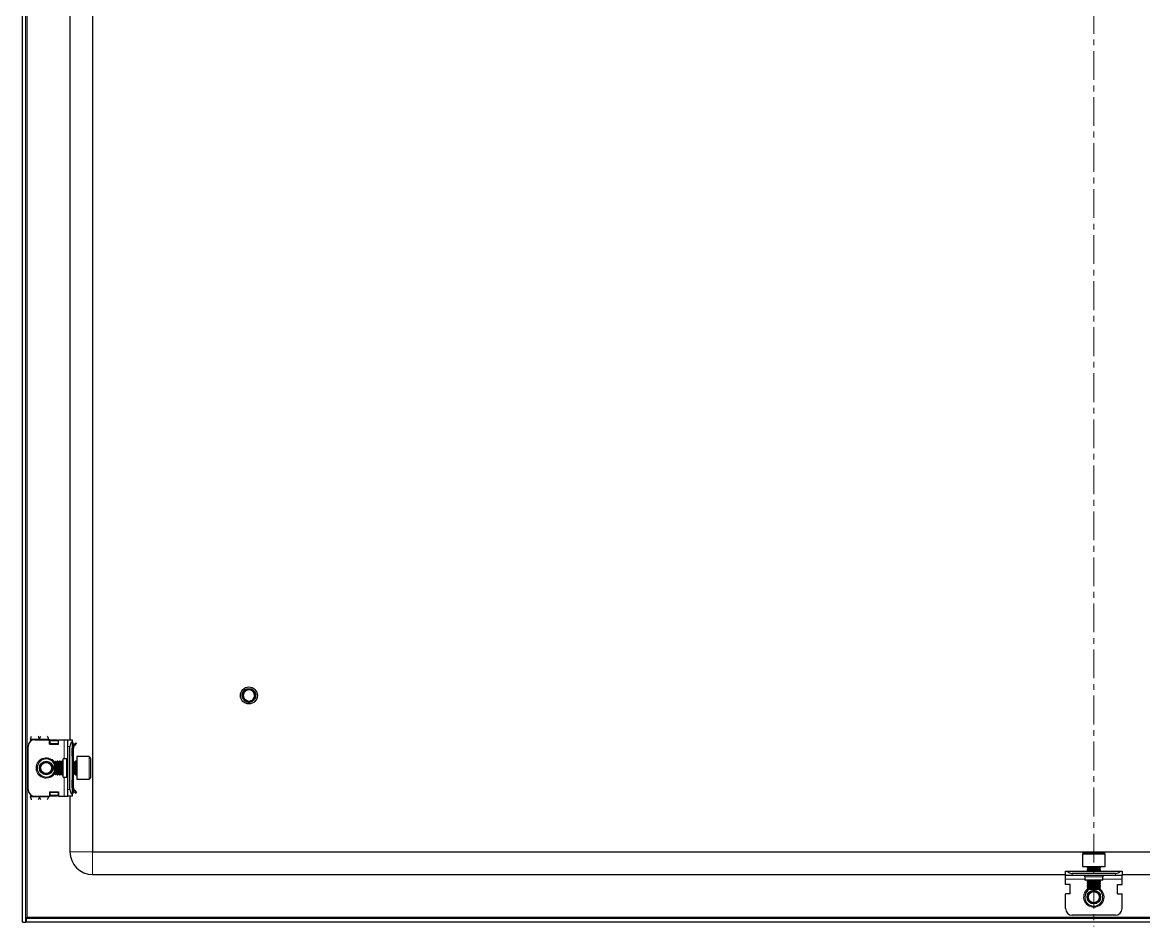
# Model space of a CAD drawing. Header units: millimetres. Extents: x -389 to 1844, y -624 to 1170.
# Drawn here: x 897.8 to 1392.8, y -525.1 to -126.1 of the extents above; entities that cross this region are included whole.
import ezdxf

# ---------------------------------------------------------------- set-up
doc = ezdxf.new("R2010")
doc.units = ezdxf.units.MM
doc.linetypes.add('CENTERX2', pattern=[20.32, 12.7, -2.54, 2.54, -2.54])
doc.layers.add('FORMAT', color=7, linetype='Continuous')

msp = doc.modelspace()

# ---------------------------------------------------------------- linework, layer by layer
at = {"color": 7, "linetype": 'Continuous', "lineweight": 25}
for p, q in [((897.84, -523.15), (897.84, 1037.85)), ((899.34, -523.15), (899.34, 1037.85)), ((928.84, 1006.85), (928.84, -492.15)), ((918.84, -67.65), (918.84, -442.65)), ((996.03, -420.8), (996.16, -420.66)), ((996.3, -420.57), (996.57, -420.45)), ((996.86, -420.31), (997.15, -420.25)), ((997.24, -420.21), (997.2, -420.22)), ((997.39, -420.18), (997.57, -420.16)), ((998.38, -420.2), (998.34, -420.19)), ((998.56, -420.23), (998.52, -420.22)), ((998.74, -420.28), (998.69, -420.27)), ((998.74, -420.33), (998.95, -420.36)), ((998.92, -420.35), (998.87, -420.33)), ((999.27, -420.51), (999.23, -420.49)), ((999.27, -420.51), (999.27, -420.62)), ((999.45, -420.61), (999.41, -420.59)), ((999.62, -420.73), (999.58, -420.7)), ((994.85, -422.95), (994.84, -423)), ((994.84, -423.15), (994.84, -423.14)), ((994.85, -422.95), (994.91, -422.64)), ((994.87, -422.74), (994.86, -422.79)), ((994.9, -422.54), (994.89, -422.59)), ((994.95, -422.35), (994.94, -422.39)), ((995.01, -422.17), (994.99, -422.21)), ((995.06, -422.03), (995.16, -421.85)), ((995.07, -422.03), (995.17, -421.84)), ((995.55, -424.01), (995.38, -423.6)), ((995.68, -425.23), (995.56, -425.09)), ((995.57, -421.18), (995.74, -421.05)), ((995.57, -425.1), (995.58, -425.12)), ((995.6, -421.21), (995.72, -421.03)), ((995.68, -425.23), (995.71, -425.26)), ((995.82, -425.37), (995.86, -425.4)), ((995.98, -425.5), (996.02, -425.53)), ((996.15, -425.62), (996.19, -425.65)), ((999.46, -425.67), (999.26, -425.78)), ((999.62, -420.73), (999.83, -420.92)), ((999.78, -420.86), (999.74, -420.83)), ((999.93, -421), (999.9, -420.96)), ((999.92, -425.31), (999.95, -425.28)), ((1000.07, -421.13), (1000.04, -421.1)), ((1000.05, -425.18), (1000.08, -425.15)), ((1000.66, -422.11), (1000.65, -422.1)), ((1000.76, -423.85), (1000.68, -424.09)), ((1000.71, -422.28), (1000.7, -422.24)), ((1000.7, -424.04), (1000.72, -423.99)), ((1000.76, -422.46), (1000.75, -422.42)), ((1000.76, -423.85), (1000.77, -423.8)), ((1000.8, -422.65), (1000.79, -422.6)), ((1000.8, -423.65), (1000.81, -423.6)), ((1000.84, -423.04), (1000.81, -423.27)), ((1000.82, -422.84), (1000.82, -422.79)), ((1000.83, -423.45), (1000.83, -423.4)), ((1000.84, -423.04), (1000.84, -422.99)), ((1000.84, -423.24), (1000.84, -423.19)), ((997.64, -426.14), (998.39, -426.07)), ((998.53, -426.07), (998.58, -426.05)), ((998.72, -426.01), (998.77, -426)), ((998.91, -425.95), (998.96, -425.93)), ((999.29, -425.77), (999.06, -425.85)), ((999.11, -425.87), (999.15, -425.85)), ((999.28, -425.7), (999.33, -425.75)), ((999.29, -425.77), (999.33, -425.75)), ((901.34, -442.4), (901.34, -443.41)), ((903.34, -442.65), (909.84, -442.65)), ((909.34, -442.4), (909.34, -442.65)), ((909.84, -444.65), (909.84, -442.65)), ((910.04, -442.76), (909.84, -442.76)), ((909.84, -444.65), (913.84, -444.65)), ((910.04, -444.65), (910.04, -442.76)), ((910.09, -443.03), (910.59, -442.67)), ((910.59, -443.03), (910.09, -443.38)), ((910.09, -443.38), (910.09, -443.03)), ((910.09, -444.29), (910.09, -443.38)), ((910.09, -444.65), (910.09, -444.29)), ((910.59, -442.67), (910.59, -443.03)), ((910.59, -442.67), (913.09, -442.67)), ((910.59, -443.03), (913.09, -443.03)), ((913.09, -443.03), (913.09, -442.67)), ((913.09, -442.67), (913.59, -443.03)), ((913.59, -443.38), (913.09, -443.03)), ((913.59, -443.03), (913.59, -443.38)), ((913.59, -443.38), (913.59, -444.29)), ((913.59, -444.29), (913.59, -444.65)), ((913.84, -444.65), (913.84, -442.65)), ((913.84, -442.65), (916.34, -442.65)), ((916.34, -442.65), (917.84, -442.65)), ((917.84, -442.65), (919.84, -442.65)), ((917.84, -445.65), (917.84, -442.65)), ((919.84, -442.65), (919.84, -443.41)), ((919.84, -443.41), (919.84, -466.88)), ((919.84, -443.73), (920.05, -443.94)), ((920.34, -444.65), (920.34, -445.11)), ((920.43, -444.98), (921.4, -444.01)), ((920.78, -445.34), (920.43, -444.98)), ((920.78, -445.34), (921.75, -444.36)), ((921.4, -444.01), (921.75, -444.36)), ((900.34, -464.65), (900.34, -445.65)), ((917.84, -464.65), (917.84, -445.65)), ((918.84, -464.65), (918.84, -445.65)), ((920.34, -446.4), (919.84, -446.4)), ((919.84, -449.9), (919.84, -446.4)), ((920.34, -449.9), (919.84, -449.9)), ((920.34, -449.9), (920.34, -446.4)), ((920.34, -452.15), (920.34, -449.9)), ((927.24, -450.15), (921.84, -450.15)), ((921.84, -450.15), (921.84, -460.15)), ((912.4, -452.15), (911.84, -452.7)), ((911.84, -452.7), (911.84, -457.59)), ((912.45, -452.15), (912.4, -452.15)), ((912.4, -452.15), (912.4, -458.15)), ((912.84, -452.7), (912.45, -452.15)), ((912.45, -452.15), (912.45, -457.67)), ((913.23, -452.15), (912.84, -452.7)), ((912.84, -452.7), (912.84, -457.21)), ((913.45, -452.15), (913.23, -452.15)), ((913.23, -452.15), (913.23, -457.67)), ((913.84, -452.7), (913.45, -452.15)), ((913.45, -452.15), (913.45, -457.67)), ((914.23, -452.15), (913.84, -452.7)), ((913.84, -452.7), (913.84, -457.21)), ((914.45, -452.15), (914.23, -452.15)), ((914.23, -452.15), (914.23, -457.67)), ((914.84, -452.7), (914.45, -452.15)), ((914.45, -452.15), (914.45, -457.67)), ((915.23, -452.15), (914.84, -452.7)), ((914.84, -452.7), (914.84, -457.21)), ((915.45, -452.15), (915.23, -452.15)), ((915.23, -452.15), (915.23, -457.67)), ((915.84, -452.7), (915.45, -452.15)), ((915.45, -452.15), (915.45, -457.67)), ((917.34, -451.15), (915.84, -451.15)), ((915.84, -459.15), (915.84, -451.15)), ((920.23, -452.15), (919.84, -452.7)), ((920.45, -452.15), (920.23, -452.15)), ((920.23, -452.15), (920.23, -457.67)), ((920.84, -452.7), (920.45, -452.15)), ((920.45, -452.15), (920.45, -457.67)), ((921.23, -452.15), (920.84, -452.7)), ((920.84, -452.7), (920.84, -457.21)), ((921.59, -452.15), (921.23, -452.15)), ((921.23, -452.15), (921.23, -457.67)), ((927.84, -450.75), (927.84, -459.55)), ((911.84, -457.59), (912.4, -458.15)), ((912.4, -458.15), (912.45, -458.15)), ((912.45, -458.15), (912.84, -457.59)), ((912.45, -457.67), (912.45, -458.15)), ((912.84, -457.21), (912.84, -457.59)), ((912.84, -457.59), (913.23, -458.15)), ((913.23, -457.67), (913.23, -458.15)), ((913.23, -458.15), (913.45, -458.15)), ((913.45, -458.15), (913.84, -457.59)), ((913.45, -457.67), (913.45, -458.15)), ((913.84, -457.21), (913.84, -457.59)), ((913.84, -457.59), (914.23, -458.15)), ((914.23, -457.67), (914.23, -458.15)), ((914.23, -458.15), (914.45, -458.15)), ((914.45, -458.15), (914.84, -457.59)), ((914.45, -457.67), (914.45, -458.15)), ((914.84, -457.21), (914.84, -457.59)), ((914.84, -457.59), (915.23, -458.15)), ((915.23, -457.67), (915.23, -458.15)), ((915.23, -458.15), (915.45, -458.15)), ((915.45, -458.15), (915.84, -457.59)), ((915.45, -457.67), (915.45, -458.15)), ((915.84, -459.15), (917.34, -459.15)), ((919.84, -457.59), (920.23, -458.15)), ((920.23, -457.67), (920.23, -458.15)), ((920.23, -458.15), (920.45, -458.15)), ((920.34, -460.4), (920.34, -458.15)), ((920.45, -458.15), (920.84, -457.59)), ((920.45, -457.67), (920.45, -458.15)), ((920.84, -457.21), (920.84, -457.59)), ((920.84, -457.59), (921.23, -458.15)), ((921.23, -457.67), (921.23, -458.15)), ((921.23, -458.15), (921.59, -458.15)), ((921.84, -460.15), (927.24, -460.15)), ((917.84, -467.65), (917.84, -464.65)), ((919.84, -463.9), (919.84, -460.4)), ((919.84, -460.4), (920.34, -460.4)), ((920.34, -463.9), (919.84, -463.9)), ((920.34, -463.9), (920.34, -460.4)), ((920.34, -465.65), (920.34, -465.25)), ((920.78, -464.96), (920.43, -465.31)), ((920.78, -464.96), (921.75, -465.93)), ((901.34, -466.88), (901.34, -467.9)), ((903.34, -467.65), (909.84, -467.65)), ((909.34, -467.65), (909.34, -467.9)), ((909.84, -465.65), (909.84, -467.65)), ((909.84, -465.65), (913.84, -465.65)), ((909.84, -467.53), (910.04, -467.53)), ((910.04, -467.53), (910.04, -465.65)), ((910.09, -466), (910.09, -465.65)), ((910.09, -466.91), (910.09, -466)), ((910.09, -467.27), (910.09, -466.91)), ((910.09, -466.91), (910.59, -467.27)), ((910.59, -467.62), (910.09, -467.27)), ((910.59, -467.27), (910.59, -467.62)), ((913.09, -467.27), (910.59, -467.27)), ((913.09, -467.62), (910.59, -467.62)), ((913.09, -467.27), (913.59, -466.91)), ((913.09, -467.62), (913.09, -467.27)), ((913.59, -467.27), (913.09, -467.62)), ((913.59, -465.65), (913.59, -466)), ((913.59, -466), (913.59, -466.91)), ((913.59, -466.91), (913.59, -467.27)), ((913.84, -465.65), (913.84, -467.65)), ((913.84, -467.65), (916.34, -467.65)), ((916.34, -467.65), (917.84, -467.65)), ((919.84, -467.65), (917.84, -467.65)), ((918.84, -467.65), (918.84, -492.15)), ((920.05, -466.35), (919.84, -466.56)), ((919.84, -466.88), (919.84, -467.65)), ((920.43, -465.31), (921.4, -466.29)), ((921.4, -466.29), (921.75, -465.93)), ((928.84, -492.15), (1812.84, -492.15)), ((1365.84, -493.25), (1365.84, -498.65)), ((1366.44, -492.65), (1373.21, -492.65)), ((1373.21, -492.65), (1375.24, -492.65)), ((1375.84, -498.65), (1375.84, -493.25)), ((1365.84, -498.65), (1373.53, -498.65)), ((1367.84, -498.9), (1367.84, -499.26)), ((1367.84, -499.26), (1368.4, -499.65)), ((1367.84, -499.26), (1368.31, -499.26)), ((1368.4, -499.65), (1367.84, -500.03)), ((1368.31, -499.26), (1373.84, -499.26)), ((1368.4, -499.65), (1368.78, -499.65)), ((1368.78, -499.65), (1373.29, -499.65)), ((1373.29, -499.65), (1373.84, -499.26)), ((1373.84, -500.03), (1373.29, -499.65)), ((1373.53, -498.65), (1375.84, -498.65)), ((1373.84, -499.26), (1373.84, -498.9)), ((928.84, -502.15), (1358.34, -502.15)), ((1358.34, -502.65), (1358.34, -500.65)), ((1358.34, -500.65), (1359.1, -500.65)), ((1361.34, -502.65), (1358.34, -502.65)), ((1358.34, -504.15), (1358.34, -502.65)), ((1358.34, -506.65), (1358.34, -504.15)), ((1359.1, -500.65), (1382.58, -500.65)), ((1380.34, -501.65), (1361.34, -501.65)), ((1380.34, -502.65), (1361.34, -502.65)), ((1366.84, -503.15), (1366.84, -504.65)), ((1374.84, -504.65), (1366.84, -504.65)), ((1367.84, -500.03), (1367.84, -500.26)), ((1367.84, -500.03), (1368.31, -500.03)), ((1367.84, -500.26), (1368.4, -500.65)), ((1367.84, -500.26), (1368.31, -500.26)), ((1368.4, -504.65), (1367.84, -505.03)), ((1368.31, -500.03), (1373.84, -500.03)), ((1368.31, -500.26), (1373.84, -500.26)), ((1373.29, -500.65), (1373.84, -500.26)), ((1373.84, -505.03), (1373.29, -504.65)), ((1373.84, -500.26), (1373.84, -500.03)), ((1374.84, -504.65), (1374.84, -503.15)), ((1383.34, -502.65), (1380.34, -502.65)), ((1382.58, -500.65), (1383.34, -500.65)), ((1383.34, -500.65), (1383.34, -502.65)), ((1383.34, -502.15), (1812.84, -502.15)), ((1383.34, -504.15), (1383.34, -502.65)), ((1383.34, -506.65), (1383.34, -504.15)), ((1360.34, -506.65), (1358.34, -506.65)), ((1360.34, -510.65), (1360.34, -506.65)), ((1367.84, -505.03), (1367.84, -505.26)), ((1367.84, -505.03), (1368.31, -505.03)), ((1367.84, -505.26), (1368.4, -505.65)), ((1367.84, -505.26), (1368.31, -505.26)), ((1368.4, -505.65), (1367.84, -506.03)), ((1367.84, -506.03), (1367.84, -506.26)), ((1367.84, -506.03), (1368.31, -506.03)), ((1367.84, -506.26), (1368.4, -506.65)), ((1367.84, -506.26), (1368.31, -506.26)), ((1368.4, -506.65), (1367.84, -507.03)), ((1367.84, -507.03), (1367.84, -507.26)), ((1367.84, -507.03), (1368.31, -507.03)), ((1367.84, -507.26), (1368.4, -507.65)), ((1367.84, -507.26), (1368.31, -507.26)), ((1368.4, -507.65), (1367.84, -508.03)), ((1367.84, -508.03), (1367.84, -508.09)), ((1367.84, -508.03), (1368.31, -508.03)), ((1367.84, -508.09), (1368.4, -508.65)), ((1367.84, -508.09), (1372.46, -508.09)), ((1368.31, -505.03), (1373.84, -505.03)), ((1368.31, -505.26), (1373.84, -505.26)), ((1368.31, -506.03), (1373.84, -506.03)), ((1368.31, -506.26), (1373.84, -506.26)), ((1368.31, -507.03), (1373.84, -507.03)), ((1368.31, -507.26), (1373.84, -507.26)), ((1368.31, -508.03), (1373.84, -508.03)), ((1368.4, -505.65), (1368.78, -505.65)), ((1368.4, -506.65), (1368.78, -506.65)), ((1368.4, -507.65), (1368.78, -507.65)), ((1368.4, -508.65), (1372.16, -508.65)), ((1368.78, -505.65), (1373.29, -505.65)), ((1368.78, -506.65), (1373.29, -506.65)), ((1368.78, -507.65), (1373.29, -507.65)), ((1372.16, -508.65), (1373.29, -508.65)), ((1372.46, -508.09), (1373.84, -508.09)), ((1373.29, -505.65), (1373.84, -505.26)), ((1373.84, -506.03), (1373.29, -505.65)), ((1373.29, -506.65), (1373.84, -506.26)), ((1373.84, -507.03), (1373.29, -506.65)), ((1373.29, -507.65), (1373.84, -507.26)), ((1373.84, -508.03), (1373.29, -507.65)), ((1373.29, -508.65), (1373.84, -508.09)), ((1373.84, -505.26), (1373.84, -505.03)), ((1373.84, -506.26), (1373.84, -506.03)), ((1373.84, -507.26), (1373.84, -507.03)), ((1373.84, -508.09), (1373.84, -508.03)), ((1381.34, -506.65), (1383.34, -506.65)), ((1381.34, -510.65), (1381.34, -506.65)), ((1358.34, -517.15), (1358.34, -510.65)), ((1360.34, -510.65), (1358.34, -510.65)), ((1381.34, -510.65), (1383.34, -510.65)), ((1383.34, -517.15), (1383.34, -510.65)), ((897.84, -523.15), (899.34, -523.15)), ((1842.14, -521.65), (899.54, -521.65)), ((899.54, -521.65), (899.54, -523.15)), ((1842.14, -523.15), (899.54, -523.15)), ((899.7, -521.65), (899.94, -521.05)), ((1380.34, -520.15), (1361.34, -520.15))]:
    msp.add_line(p, q, dxfattribs=at)
at = {"color": 8, "linetype": 'Continuous', "lineweight": 18}
for p, q in [((899.94, -521.05), (899.94, 1035.75)), ((901.34, -442.4), (905.34, -442.4)), ((905.34, -442.4), (909.34, -442.4)), ((913.59, -444.29), (910.09, -444.29)), ((916.34, -451.15), (916.34, -442.65)), ((919.84, -444.15), (920.05, -443.94)), ((919.84, -444.65), (920.34, -444.65)), ((918.84, -445.65), (917.84, -445.65)), ((927.24, -460.15), (927.24, -450.15)), ((917.34, -459.15), (917.34, -451.15)), ((921.59, -453.53), (921.59, -452.15)), ((921.59, -458.15), (921.59, -453.53)), ((916.34, -467.65), (916.34, -459.15)), ((917.84, -464.65), (918.84, -464.65)), ((901.34, -467.9), (905.34, -467.9)), ((909.34, -467.9), (905.34, -467.9)), ((910.09, -466), (913.59, -466)), ((919.84, -465.65), (920.34, -465.65)), ((919.84, -466.15), (920.05, -466.35)), ((928.84, -492.15), (918.84, -492.15)), ((928.84, -492.15), (928.84, -502.15)), ((1373.53, -493.25), (1365.84, -493.25)), ((1375.84, -493.25), (1373.53, -493.25)), ((1373.84, -498.9), (1367.84, -498.9)), ((1366.84, -504.15), (1358.34, -504.15)), ((1361.34, -501.65), (1361.34, -502.65)), ((1374.84, -503.15), (1366.84, -503.15)), ((1383.34, -504.15), (1374.84, -504.15)), ((1380.34, -502.65), (1380.34, -501.65)), ((1841.74, -521.05), (899.94, -521.05))]:
    msp.add_line(p, q, dxfattribs=at)
at = {"color": 7, "linetype": 'Continuous', "lineweight": 25}
for centre, radius in [((997.84, -423.15), 3.75), ((908.34, -455.15), 3), ((908.34, -455.15), 2.76), ((908.34, -455.15), 2.45), ((1370.84, -512.15), 3), ((1370.84, -512.15), 2.76), ((1370.84, -512.15), 2.45)]:
    msp.add_circle(centre, radius, dxfattribs=at)
for centre, radius, start, end in [((997.84, -423.15), 2.5, 48.5944, 108.5944), ((997.84, -423.15), 3, 180, 220.7437), ((997.84, -423.15), 2.5, 168.5944, 190.5165), ((997.84, -423.15), 2.5, 108.5944, 168.5944), ((997.84, -423.15), 2.5, 255.8881, 288.5944), ((997.84, -423.15), 2.5, 288.5944, 348.5944), ((997.84, -423.15), 2.5, 348.5944, 48.5944), ((997.84, -423.15), 3, 239.9286, 266.2193), ((903.34, -445.65), 3, 90, 180), ((921.84, -445.65), 3, 131.8103, 180), ((919.34, -444.65), 1, 360, 45), ((927.24, -450.75), 0.6, 0, 90), ((908.34, -455.15), 4, 90, 331.045), ((908.34, -455.15), 4, 28.955, 90), ((917.34, -450.65), 0.5, 270, 360), ((921.59, -451.9), 0.25, 270, 0), ((917.34, -459.65), 0.5, 0, 90), ((921.59, -458.4), 0.25, 360, 90), ((927.24, -459.55), 0.6, 270, 360), ((903.34, -464.65), 3, 180, 270), ((921.84, -464.65), 3, 180, 228.1897), ((919.34, -465.65), 1, 315, 360), ((928.84, -492.15), 10, 180, 270), ((1366.44, -493.25), 0.6, 90, 180), ((1375.24, -493.25), 0.6, 0, 90), ((1367.59, -498.9), 0.25, 0, 90), ((1374.09, -498.9), 0.25, 90, 180), ((1361.34, -498.65), 3, 221.8103, 270), ((1366.34, -503.15), 0.5, 0, 90), ((1375.34, -503.15), 0.5, 90, 180), ((1380.34, -498.65), 3, 270, 318.1897), ((1370.84, -512.15), 4, 118.955, 180), ((1370.84, -512.15), 4, 180, 61.045), ((1361.34, -517.15), 3, 180, 270), ((1380.34, -517.15), 3, 270, 360)]:
    msp.add_arc(centre, radius, start, end, dxfattribs=at)
at = {"color": 8, "linetype": 'Continuous', "lineweight": 18}
for centre, start, end in [((908.34, -455.15), 35.4622, 270), ((908.34, -455.15), 270, 324.5378), ((1370.84, -512.15), 125.4622, 0), ((1370.84, -512.15), 0, 54.5378)]:
    msp.add_arc(centre, 4.5, start, end, dxfattribs=at)
at = {"color": 7, "linetype": 'Continuous', "lineweight": 25}
for points, knots in [([(995.01, -422.17), (995.21, -421.74), (995.53, -421.1), (996.12, -420.7), (996.32, -420.56)], [0, 0, 0, 0, 0.657042, 1, 1, 1, 1]), ([(996.13, -420.68), (996.13, -420.68), (996.12, -420.69), (996.1, -420.7), (996.1, -420.71)], [0, 0, 0, 0, 0.482687, 1, 1, 1, 1]), ([(996.13, -420.68), (996.15, -420.67), (996.2, -420.64), (996.25, -420.61), (996.3, -420.6)], [0, 0, 0, 0, 0.230751, 1, 1, 1, 1]), ([(996.3, -420.57), (996.3, -420.57), (996.28, -420.58), (996.27, -420.59), (996.26, -420.6)], [0, 0, 0, 0, 0.480194, 1, 1, 1, 1]), ([(996.3, -420.57), (996.33, -420.59), (996.39, -420.62), (996.47, -420.69), (996.5, -420.74), (996.52, -420.77)], [0, 0, 0, 0, 0.362858, 0.693435, 1, 1, 1, 1]), ([(996.66, -420.83), (996.65, -420.83), (996.61, -420.82), (996.54, -420.79), (996.47, -420.74), (996.38, -420.67), (996.34, -420.6), (996.32, -420.56)], [0, 0, 0, 0, 0.084477, 0.253367, 0.470159, 0.686909, 1, 1, 1, 1]), ([(996.48, -420.47), (996.48, -420.47), (996.46, -420.48), (996.45, -420.49), (996.44, -420.49)], [0, 0, 0, 0, 0.477867, 1, 1, 1, 1]), ([(996.6, -420.77), (996.59, -420.76), (996.58, -420.71), (996.55, -420.63), (996.5, -420.56), (996.46, -420.51), (996.44, -420.49)], [0, 0, 0, 0, 0.154183, 0.462567, 0.728091, 1, 1, 1, 1]), ([(996.48, -420.47), (996.51, -420.49), (996.57, -420.53), (996.64, -420.61), (996.68, -420.68), (996.71, -420.75), (996.71, -420.78), (996.71, -420.79)], [0, 0, 0, 0, 0.260762, 0.494805, 0.723794, 0.94279, 1, 1, 1, 1]), ([(996.67, -420.38), (996.66, -420.39), (996.65, -420.39), (996.63, -420.4), (996.63, -420.4)], [0, 0, 0, 0, 0.476486, 1, 1, 1, 1]), ([(996.76, -420.8), (996.76, -420.78), (996.77, -420.73), (996.75, -420.65), (996.72, -420.55), (996.68, -420.47), (996.64, -420.43), (996.63, -420.4)], [0, 0, 0, 0, 0.114393, 0.350182, 0.585971, 0.790611, 1, 1, 1, 1]), ([(996.67, -420.38), (996.69, -420.38), (996.75, -420.35), (996.82, -420.34), (996.86, -420.33)], [0, 0, 0, 0, 0.301025, 1, 1, 1, 1]), ([(996.67, -420.38), (996.7, -420.41), (996.75, -420.45), (996.81, -420.53), (996.85, -420.61), (996.86, -420.7), (996.87, -420.76), (996.87, -420.8), (996.86, -420.81)], [0, 0, 0, 0, 0.218347, 0.41099, 0.598711, 0.777744, 0.945667, 1, 1, 1, 1]), ([(996.86, -420.31), (996.86, -420.31), (996.84, -420.32), (996.83, -420.32), (996.82, -420.33)], [0, 0, 0, 0, 0.4765794, 1, 1, 1, 1]), ([(996.89, -420.81), (996.89, -420.8), (996.91, -420.77), (996.92, -420.69), (996.92, -420.59), (996.9, -420.5), (996.87, -420.41), (996.83, -420.35), (996.82, -420.33)], [0, 0, 0, 0, 0.019058, 0.219488, 0.419831, 0.620151, 0.807785, 1, 1, 1, 1]), ([(996.86, -420.31), (996.89, -420.34), (996.93, -420.39), (996.98, -420.47), (997, -420.55), (997.01, -420.64), (997.01, -420.71), (997, -420.75), (996.99, -420.77)], [0, 0, 0, 0, 0.213002, 0.396975, 0.575181, 0.744364, 0.902779, 1, 1, 1, 1]), ([(997.06, -420.25), (997.05, -420.25), (997.03, -420.26), (997.02, -420.26), (997.01, -420.26)], [0, 0, 0, 0, 0.4789775, 1, 1, 1, 1]), ([(997.02, -420.76), (997.03, -420.74), (997.05, -420.68), (997.07, -420.6), (997.07, -420.51), (997.06, -420.39), (997.03, -420.32), (997.01, -420.26)], [0, 0, 0, 0, 0.147065, 0.321231, 0.495346, 0.669443, 1, 1, 1, 1]), ([(997.31, -420.54), (997.3, -420.56), (997.28, -420.61), (997.22, -420.68), (997.13, -420.74), (997.07, -420.77), (997.04, -420.78)], [0, 0, 0, 0, 0.153621, 0.5283051, 0.811762, 1, 1, 1, 1]), ([(997.06, -420.25), (997.08, -420.28), (997.11, -420.34), (997.14, -420.42), (997.15, -420.51), (997.15, -420.59), (997.13, -420.66), (997.11, -420.72), (997.09, -420.75), (997.08, -420.76)], [0, 0, 0, 0, 0.195461, 0.359649, 0.517607, 0.666788, 0.806268, 0.936243, 1, 1, 1, 1]), ([(997.13, -420.71), (997.13, -420.71), (997.16, -420.66), (997.2, -420.58), (997.22, -420.47), (997.23, -420.38), (997.22, -420.29), (997.21, -420.24), (997.2, -420.22)], [0, 0, 0, 0, 0.001313, 0.309582, 0.493731, 0.677835, 0.837663, 1, 1, 1, 1]), ([(997.24, -420.21), (997.25, -420.23), (997.28, -420.29), (997.29, -420.37), (997.29, -420.45), (997.28, -420.53), (997.25, -420.62), (997.2, -420.68), (997.17, -420.71)], [0, 0, 0, 0, 0.162579, 0.32416, 0.478216, 0.623372, 0.759205, 1, 1, 1, 1]), ([(997.17, -420.71), (997.19, -420.69), (997.24, -420.65), (997.28, -420.59), (997.3, -420.55), (997.31, -420.54)], [0, 0, 0, 0, 0.41332, 0.833507, 1, 1, 1, 1]), ([(997.24, -420.21), (997.27, -420.2), (997.59, -420.14), (998.23, -420.13), (998.89, -420.31), (999.22, -420.49), (999.29, -420.52)], [0, 0, 0, 0, 0.044285, 0.46488, 0.894202, 1, 1, 1, 1]), ([(999.29, -420.83), (999.22, -420.79), (998.9, -420.62), (998.23, -420.43), (997.6, -420.47), (997.31, -420.54), (997.31, -420.54)], [0, 0, 0, 0, 0.102158, 0.551599, 0.99962, 1, 1, 1, 1]), ([(997.67, -420.17), (997.74, -420.16), (997.91, -420.13), (998.08, -420.15), (998.18, -420.17)], [0, 0, 0, 0, 0.399625, 1, 1, 1, 1]), ([(998.36, -420.21), (998.4, -420.21), (998.55, -420.22), (998.68, -420.26), (998.77, -420.3)], [0, 0, 0, 0, 0.317385, 1, 1, 1, 1]), ([(999.21, -420.8), (999.21, -420.8), (999.21, -420.76), (999.22, -420.7), (999.24, -420.61), (999.27, -420.55), (999.29, -420.52)], [0, 0, 0, 0, 0.058255, 0.305509, 0.64716, 1, 1, 1, 1]), ([(999.29, -420.83), (999.31, -420.8), (999.35, -420.76), (999.39, -420.67), (999.4, -420.62), (999.41, -420.59)], [0, 0, 0, 0, 0.3515094, 0.6718605, 1, 1, 1, 1]), ([(999.45, -420.61), (999.45, -420.65), (999.44, -420.72), (999.41, -420.81), (999.37, -420.9), (999.33, -420.95), (999.31, -420.96), (999.31, -420.96)], [0, 0, 0, 0, 0.275174, 0.522846, 0.765225, 0.99702, 1, 1, 1, 1]), ([(999.32, -421.01), (999.34, -421.01), (999.38, -420.99), (999.44, -420.94), (999.5, -420.86), (999.55, -420.79), (999.57, -420.73), (999.58, -420.7)], [0, 0, 0, 0, 0.084965, 0.329338, 0.573716, 0.784411, 1, 1, 1, 1]), ([(995.33, -422.86), (995.32, -422.87), (995.31, -422.91), (995.27, -422.95), (995.21, -423.01), (995.15, -423.06), (995.07, -423.1), (994.99, -423.13), (994.91, -423.14), (994.86, -423.14), (994.84, -423.14)], [0, 0, 0, 0, 0.060221, 0.18113, 0.301988, 0.42281, 0.589437, 0.75603, 0.87711, 1, 1, 1, 1]), ([(994.84, -423.16), (994.84, -423.1), (994.84, -423.03), (994.85, -422.95), (994.86, -422.92)], [0, 0, 0, 0, 0.659859, 1, 1, 1, 1]), ([(995.2, -423.02), (995.17, -423.01), (995.11, -422.99), (995.02, -422.97), (994.93, -422.98), (994.87, -422.99), (994.84, -423)], [0, 0, 0, 0, 0.237597, 0.516729, 0.755527, 1, 1, 1, 1]), ([(994.84, -423.16), (994.87, -423.14), (994.93, -423.1), (995.03, -423.08), (995.09, -423.08), (995.11, -423.07)], [0, 0, 0, 0, 0.371226, 0.708872, 1, 1, 1, 1]), ([(995.77, -424.93), (995.75, -424.91), (995.5, -424.68), (995.16, -424.22), (994.91, -423.61), (994.86, -423.26), (994.84, -423.15)], [0, 0, 0, 0, 0.050685, 0.485619, 0.826643, 1, 1, 1, 1]), ([(994.85, -422.95), (994.88, -422.94), (994.94, -422.91), (995.04, -422.89), (995.13, -422.89), (995.21, -422.9), (995.26, -422.92), (995.28, -422.93)], [0, 0, 0, 0, 0.2350388, 0.4455322, 0.6512681, 0.8478535, 1, 1, 1, 1]), ([(995.3, -422.9), (995.28, -422.89), (995.23, -422.85), (995.14, -422.81), (995.04, -422.79), (994.95, -422.78), (994.89, -422.79), (994.86, -422.79)], [0, 0, 0, 0, 0.189173, 0.404697, 0.62022, 0.807935, 1, 1, 1, 1]), ([(994.87, -422.74), (994.9, -422.73), (994.97, -422.71), (995.06, -422.7), (995.15, -422.71), (995.23, -422.74), (995.3, -422.77), (995.33, -422.79), (995.34, -422.8)], [0, 0, 0, 0, 0.214065, 0.402363, 0.585629, 0.760234, 0.923894, 1, 1, 1, 1]), ([(995.36, -422.8), (995.35, -422.79), (995.32, -422.75), (995.26, -422.7), (995.17, -422.64), (995.08, -422.61), (994.99, -422.59), (994.93, -422.59), (994.89, -422.59)], [0, 0, 0, 0, 0.0698715, 0.2584547, 0.4469509, 0.6354224, 0.81547, 1, 1, 1, 1]), ([(994.9, -422.54), (994.91, -422.49), (994.93, -422.41), (994.96, -422.34), (994.97, -422.31)], [0, 0, 0, 0, 0.657988, 1, 1, 1, 1]), ([(994.9, -422.54), (994.94, -422.53), (995, -422.52), (995.1, -422.53), (995.18, -422.55), (995.26, -422.58), (995.32, -422.63), (995.35, -422.66), (995.36, -422.68)], [0, 0, 0, 0, 0.208898, 0.388587, 0.562428, 0.727295, 0.881578, 1, 1, 1, 1]), ([(995.37, -422.65), (995.35, -422.63), (995.32, -422.58), (995.26, -422.53), (995.19, -422.47), (995.11, -422.43), (995.03, -422.4), (994.97, -422.4), (994.94, -422.39)], [0, 0, 0, 0, 0.137266, 0.30795, 0.478578, 0.649185, 0.822833, 1, 1, 1, 1]), ([(994.95, -422.35), (994.98, -422.35), (995.04, -422.34), (995.13, -422.36), (995.21, -422.39), (995.27, -422.43), (995.33, -422.49), (995.37, -422.54), (995.39, -422.58), (995.4, -422.59)], [0, 0, 0, 0, 0.165667, 0.330522, 0.488809, 0.638525, 0.778629, 0.909213, 1, 1, 1, 1]), ([(995.37, -422.51), (995.36, -422.5), (995.34, -422.45), (995.29, -422.39), (995.22, -422.32), (995.14, -422.27), (995.07, -422.23), (995.02, -422.22), (994.99, -422.21)], [0, 0, 0, 0, 0.076151, 0.276704, 0.47712, 0.677473, 0.837574, 1, 1, 1, 1]), ([(995.01, -422.17), (995.03, -422.17), (995.09, -422.18), (995.17, -422.21), (995.24, -422.25), (995.3, -422.3), (995.34, -422.36), (995.37, -422.43), (995.4, -422.48), (995.4, -422.51), (995.4, -422.52)], [0, 0, 0, 0, 0.154027, 0.307095, 0.452862, 0.590123, 0.718565, 0.838856, 0.95247, 1, 1, 1, 1]), ([(995.08, -422.03), (995.09, -421.98), (995.12, -421.85), (995.19, -421.74), (995.22, -421.68)], [0, 0, 0, 0, 0.462482, 1, 1, 1, 1]), ([(995.21, -421.76), (995.24, -421.69), (995.32, -421.48), (995.48, -421.32), (995.59, -421.21)], [0, 0, 0, 0, 0.333789, 1, 1, 1, 1]), ([(995.29, -421.63), (995.31, -421.57), (995.41, -421.28), (995.66, -421.07), (995.86, -420.89)], [0, 0, 0, 0, 0.171865, 1, 1, 1, 1]), ([(995.33, -422.81), (995.32, -422.92), (995.31, -423.19), (995.36, -423.45), (995.38, -423.6)], [0, 0, 0, 0, 0.408521, 1, 1, 1, 1]), ([(995.39, -422.65), (995.39, -422.66), (995.38, -422.71), (995.36, -422.76), (995.34, -422.8), (995.33, -422.81)], [0, 0, 0, 0, 0.157682, 0.80304, 1, 1, 1, 1]), ([(996.68, -420.78), (996.62, -420.82), (996.3, -421.01), (995.8, -421.47), (995.49, -422.06), (995.41, -422.4), (995.39, -422.46)], [0, 0, 0, 0, 0.104785, 0.513079, 0.918136, 1, 1, 1, 1]), ([(995.39, -422.46), (995.4, -422.49), (995.41, -422.55), (995.39, -422.62), (995.39, -422.65)], [0, 0, 0, 0, 0.5444726, 1, 1, 1, 1]), ([(995.57, -421.18), (995.57, -421.19), (995.55, -421.2), (995.54, -421.22), (995.53, -421.24)], [0, 0, 0, 0, 0.2967964, 1, 1, 1, 1]), ([(996.83, -425.38), (996.76, -425.34), (996.44, -425.19), (995.93, -424.77), (995.68, -424.27), (995.55, -424.01)], [0, 0, 0, 0, 0.130652, 0.560007, 1, 1, 1, 1]), ([(995.57, -425.1), (995.58, -425.08), (995.62, -425.03), (995.68, -424.97), (995.73, -424.94), (995.77, -424.93), (995.77, -424.93)], [0, 0, 0, 0, 0.315056, 0.630194, 0.945514, 1, 1, 1, 1]), ([(996.13, -424.98), (996.1, -424.97), (996.04, -424.95), (995.96, -424.96), (995.88, -424.96), (995.8, -424.99), (995.69, -425.03), (995.62, -425.09), (995.58, -425.12)], [0, 0, 0, 0, 0.149407, 0.278563, 0.407661, 0.536722, 0.727045, 1, 1, 1, 1]), ([(995.7, -421.05), (995.69, -421.05), (995.68, -421.06), (995.67, -421.07), (995.67, -421.08)], [0, 0, 0, 0, 0.4842322, 1, 1, 1, 1]), ([(995.68, -425.23), (995.69, -425.2), (995.72, -425.15), (995.78, -425.08), (995.85, -425.03), (995.92, -425), (995.99, -424.98), (996.07, -424.97), (996.12, -424.98), (996.14, -424.98)], [0, 0, 0, 0, 0.159446, 0.318034, 0.469983, 0.61348, 0.747649, 0.872856, 1, 1, 1, 1]), ([(996.19, -425.03), (996.19, -425.03), (996.16, -425.02), (996.09, -425.03), (996, -425.05), (995.92, -425.08), (995.85, -425.13), (995.77, -425.19), (995.73, -425.24), (995.71, -425.26)], [0, 0, 0, 0, 0.018281, 0.175639, 0.332896, 0.490097, 0.647274, 0.821632, 1, 1, 1, 1]), ([(995.77, -424.93), (995.79, -424.92), (995.83, -424.91), (995.92, -424.9), (996.02, -424.92), (996.11, -424.96), (996.19, -425.01), (996.27, -425.09), (996.34, -425.21), (996.36, -425.29), (996.38, -425.33)], [0, 0, 0, 0, 0.073646, 0.169563, 0.351373, 0.438893, 0.519676, 0.682906, 0.8512, 1, 1, 1, 1]), ([(995.83, -420.92), (995.83, -420.92), (995.82, -420.93), (995.81, -420.94), (995.8, -420.95)], [0, 0, 0, 0, 0.485158, 1, 1, 1, 1]), ([(995.82, -425.37), (995.83, -425.33), (995.86, -425.27), (995.91, -425.19), (995.97, -425.13), (996.04, -425.08), (996.12, -425.05), (996.17, -425.04), (996.2, -425.04), (996.21, -425.04)], [0, 0, 0, 0, 0.198035, 0.367663, 0.531495, 0.686664, 0.831818, 0.981917, 1, 1, 1, 1]), ([(996.27, -425.11), (996.26, -425.11), (996.22, -425.11), (996.14, -425.14), (996.05, -425.18), (995.98, -425.24), (995.91, -425.31), (995.87, -425.37), (995.86, -425.4)], [0, 0, 0, 0, 0.0505, 0.241124, 0.431653, 0.622154, 0.808692, 1, 1, 1, 1]), ([(995.98, -420.79), (995.97, -420.8), (995.96, -420.81), (995.95, -420.82), (995.94, -420.82)], [0, 0, 0, 0, 0.484546, 1, 1, 1, 1]), ([(995.98, -425.5), (995.99, -425.46), (996, -425.4), (996.05, -425.31), (996.1, -425.24), (996.16, -425.18), (996.22, -425.14), (996.27, -425.13), (996.28, -425.13)], [0, 0, 0, 0, 0.209239, 0.392702, 0.571062, 0.740844, 0.899958, 1, 1, 1, 1]), ([(996.33, -425.21), (996.31, -425.22), (996.25, -425.25), (996.17, -425.3), (996.11, -425.37), (996.05, -425.45), (996.03, -425.5), (996.02, -425.53)], [0, 0, 0, 0, 0.172104, 0.391099, 0.610089, 0.802801, 1, 1, 1, 1]), ([(996.15, -425.62), (996.15, -425.59), (996.16, -425.52), (996.19, -425.42), (996.24, -425.35), (996.29, -425.29), (996.33, -425.26), (996.35, -425.25)], [0, 0, 0, 0, 0.240212, 0.454711, 0.664287, 0.864517, 1, 1, 1, 1]), ([(996.38, -425.36), (996.36, -425.37), (996.31, -425.41), (996.26, -425.48), (996.21, -425.56), (996.19, -425.62), (996.19, -425.65)], [0, 0, 0, 0, 0.2282538, 0.5103507, 0.7523188, 1, 1, 1, 1]), ([(996.32, -425.73), (996.32, -425.7), (996.32, -425.63), (996.35, -425.53), (996.37, -425.47), (996.39, -425.45), (996.39, -425.45)], [0, 0, 0, 0, 0.357139, 0.680979, 0.998183, 1, 1, 1, 1]), ([(996.38, -425.33), (996.38, -425.35), (996.39, -425.4), (996.4, -425.47), (996.39, -425.56), (996.38, -425.65), (996.35, -425.71), (996.34, -425.74)], [0, 0, 0, 0, 0.113604, 0.31095, 0.508229, 0.75166, 1, 1, 1, 1]), ([(997.23, -425.57), (996.95, -425.52), (996.65, -425.46), (996.38, -425.34), (996.38, -425.33)], [0, 0, 0, 0, 0.965671, 1, 1, 1, 1]), ([(997.04, -420.78), (997.03, -420.78), (996.98, -420.8), (996.9, -420.81), (996.81, -420.81), (996.74, -420.8), (996.69, -420.79), (996.68, -420.78)], [0, 0, 0, 0, 0.099011, 0.388276, 0.61301, 0.895384, 1, 1, 1, 1]), ([(997.23, -425.57), (997.14, -425.53), (997, -425.48), (996.87, -425.4), (996.83, -425.38)], [0, 0, 0, 0, 0.681733, 1, 1, 1, 1]), ([(998.39, -426.07), (998.38, -426.05), (998.36, -426.01), (998.34, -425.93), (998.34, -425.85), (998.36, -425.77), (998.4, -425.69), (998.46, -425.61), (998.55, -425.55), (998.61, -425.53), (998.64, -425.52)], [0, 0, 0, 0, 0.098631, 0.238541, 0.378532, 0.49895, 0.601027, 0.777401, 0.9101, 1, 1, 1, 1]), ([(998.54, -425.56), (998.53, -425.57), (998.5, -425.6), (998.47, -425.65), (998.42, -425.73), (998.39, -425.82), (998.38, -425.92), (998.38, -426), (998.38, -426.05), (998.39, -426.07)], [0, 0, 0, 0, 0.036757, 0.196192, 0.355485, 0.51469, 0.719746, 0.882005, 1, 1, 1, 1]), ([(998.53, -426.07), (998.52, -426.04), (998.49, -425.99), (998.46, -425.9), (998.46, -425.82), (998.46, -425.74), (998.49, -425.65), (998.53, -425.59), (998.56, -425.55)], [0, 0, 0, 0, 0.16279, 0.324686, 0.479688, 0.626058, 0.76302, 1, 1, 1, 1]), ([(998.62, -425.53), (998.61, -425.56), (998.58, -425.61), (998.55, -425.69), (998.53, -425.79), (998.53, -425.92), (998.56, -426), (998.58, -426.05)], [0, 0, 0, 0, 0.13286, 0.29106, 0.491007, 0.69089, 1, 1, 1, 1]), ([(998.72, -426.01), (998.7, -425.99), (998.66, -425.93), (998.62, -425.85), (998.6, -425.76), (998.6, -425.68), (998.61, -425.6), (998.63, -425.55), (998.64, -425.52), (998.65, -425.52)], [0, 0, 0, 0, 0.198483, 0.367712, 0.531083, 0.685778, 0.830503, 0.965152, 1, 1, 1, 1]), ([(998.64, -425.52), (998.65, -425.51), (998.7, -425.5), (998.78, -425.49), (998.87, -425.49), (998.96, -425.5), (999.05, -425.52), (999.13, -425.56), (999.21, -425.61), (999.26, -425.65), (999.29, -425.69), (999.3, -425.7)], [0, 0, 0, 0, 0.0429601, 0.1733, 0.2742626, 0.4010814, 0.5277159, 0.6542588, 0.7807587, 0.9368521, 1, 1, 1, 1]), ([(998.73, -425.5), (998.73, -425.5), (998.71, -425.54), (998.69, -425.62), (998.69, -425.72), (998.7, -425.82), (998.72, -425.91), (998.75, -425.97), (998.77, -426)], [0, 0, 0, 0, 0.043388, 0.23288, 0.422274, 0.611632, 0.803279, 1, 1, 1, 1]), ([(998.91, -425.95), (998.89, -425.92), (998.84, -425.88), (998.79, -425.79), (998.76, -425.71), (998.74, -425.63), (998.74, -425.55), (998.75, -425.51), (998.75, -425.49)], [0, 0, 0, 0, 0.208724, 0.39105, 0.568219, 0.73683, 0.894853, 1, 1, 1, 1]), ([(998.85, -425.49), (998.85, -425.52), (998.84, -425.58), (998.85, -425.68), (998.87, -425.77), (998.91, -425.86), (998.94, -425.91), (998.96, -425.93)], [0, 0, 0, 0, 0.181695, 0.396783, 0.61186, 0.803681, 1, 1, 1, 1]), ([(999.11, -425.87), (999.08, -425.84), (999.02, -425.8), (998.96, -425.73), (998.92, -425.65), (998.89, -425.57), (998.89, -425.51), (998.89, -425.49)], [0, 0, 0, 0, 0.234253, 0.442787, 0.646465, 0.841043, 1, 1, 1, 1]), ([(999, -425.51), (999, -425.51), (999, -425.54), (999.01, -425.61), (999.04, -425.7), (999.09, -425.78), (999.13, -425.82), (999.15, -425.85)], [0, 0, 0, 0, 0.00279, 0.269575, 0.536371, 0.765499, 1, 1, 1, 1]), ([(999.29, -425.77), (999.26, -425.75), (999.2, -425.72), (999.13, -425.64), (999.09, -425.58), (999.07, -425.54), (999.07, -425.53)], [0, 0, 0, 0, 0.319514, 0.608493, 0.891527, 1, 1, 1, 1]), ([(999.49, -421.27), (999.48, -421.26), (999.45, -421.23), (999.4, -421.17), (999.35, -421.08), (999.32, -421), (999.29, -420.91), (999.29, -420.85), (999.29, -420.83)], [0, 0, 0, 0, 0.066273, 0.267344, 0.423096, 0.618734, 0.814089, 1, 1, 1, 1]), ([(999.3, -425.7), (999.38, -425.65), (999.72, -425.42), (1000.21, -424.91), (1000.44, -424.36), (1000.54, -424.11)], [0, 0, 0, 0, 0.128781, 0.613629, 1, 1, 1, 1]), ([(999.62, -420.73), (999.61, -420.77), (999.6, -420.83), (999.56, -420.92), (999.51, -421), (999.45, -421.06), (999.4, -421.1), (999.37, -421.11), (999.37, -421.11)], [0, 0, 0, 0, 0.222831, 0.420099, 0.612409, 0.79585, 0.967895, 1, 1, 1, 1]), ([(999.38, -421.14), (999.38, -421.14), (999.42, -421.13), (999.48, -421.1), (999.57, -421.05), (999.64, -420.98), (999.7, -420.91), (999.73, -420.86), (999.74, -420.83)], [0, 0, 0, 0, 0.002693, 0.20821, 0.413641, 0.619057, 0.807274, 1, 1, 1, 1]), ([(1000.7, -424.04), (1000.56, -424.38), (1000.29, -425.04), (999.72, -425.47), (999.44, -425.68)], [0, 0, 0, 0, 0.513722, 1, 1, 1, 1]), ([(999.78, -420.86), (999.77, -420.89), (999.75, -420.96), (999.7, -421.04), (999.65, -421.11), (999.58, -421.16), (999.52, -421.19), (999.48, -421.2), (999.47, -421.2)], [0, 0, 0, 0, 0.219212, 0.409339, 0.593597, 0.768568, 0.932394, 1, 1, 1, 1]), ([(999.48, -421.23), (999.52, -421.22), (999.58, -421.21), (999.68, -421.17), (999.76, -421.12), (999.84, -421.05), (999.88, -420.99), (999.9, -420.96)], [0, 0, 0, 0, 0.190996, 0.3837979, 0.5765532, 0.7852799, 1, 1, 1, 1]), ([(999.94, -421.35), (999.94, -421.35), (999.91, -421.37), (999.86, -421.38), (999.77, -421.39), (999.67, -421.38), (999.56, -421.33), (999.51, -421.29), (999.49, -421.27)], [0, 0, 0, 0, 0.045866, 0.230744, 0.387461, 0.658246, 0.861978, 1, 1, 1, 1]), ([(999.93, -421), (999.92, -421.03), (999.89, -421.09), (999.83, -421.16), (999.76, -421.22), (999.69, -421.25), (999.62, -421.28), (999.58, -421.28), (999.55, -421.28)], [0, 0, 0, 0, 0.211659, 0.390361, 0.562352, 0.724819, 0.876696, 1, 1, 1, 1]), ([(999.57, -421.3), (999.58, -421.3), (999.65, -421.31), (999.75, -421.29), (999.86, -421.24), (999.95, -421.19), (1000.01, -421.13), (1000.04, -421.1)], [0, 0, 0, 0, 0.046579, 0.362688, 0.551736, 0.740753, 1, 1, 1, 1]), ([(999.58, -421.33), (999.61, -421.35), (999.67, -421.37), (999.76, -421.37), (999.86, -421.37), (999.91, -421.36), (999.94, -421.35)], [0, 0, 0, 0, 0.251795, 0.502165, 0.752314, 1, 1, 1, 1]), ([(1000.07, -421.13), (1000.05, -421.16), (1000.02, -421.21), (999.95, -421.27), (999.88, -421.31), (999.81, -421.34), (999.74, -421.35), (999.67, -421.36), (999.64, -421.35), (999.62, -421.34)], [0, 0, 0, 0, 0.169226, 0.337427, 0.497935, 0.649179, 0.790582, 0.922688, 1, 1, 1, 1]), ([(1000.68, -423.18), (1000.67, -423.11), (1000.66, -422.72), (1000.48, -422.05), (1000.11, -421.57), (999.94, -421.35)], [0, 0, 0, 0, 0.108003, 0.585763, 1, 1, 1, 1]), ([(1000.07, -421.13), (1000.19, -421.29), (1000.47, -421.64), (1000.76, -422.3), (1000.81, -422.8), (1000.84, -423.06)], [0, 0, 0, 0, 0.274163, 0.639603, 1, 1, 1, 1]), ([(1000.15, -421.26), (1000.19, -421.3), (1000.33, -421.44), (1000.42, -421.61), (1000.49, -421.73)], [0, 0, 0, 0, 0.288707, 1, 1, 1, 1]), ([(1000.27, -423.71), (1000.28, -423.74), (1000.29, -423.81), (1000.33, -423.89), (1000.38, -423.97), (1000.44, -424.03), (1000.49, -424.08), (1000.53, -424.11), (1000.54, -424.11)], [0, 0, 0, 0, 0.182737, 0.363423, 0.543947, 0.724373, 0.904747, 1, 1, 1, 1]), ([(1000.54, -424.11), (1000.54, -424.11), (1000.51, -424.1), (1000.46, -424.08), (1000.39, -424.03), (1000.35, -423.97), (1000.31, -423.9), (1000.28, -423.8), (1000.28, -423.7), (1000.29, -423.65), (1000.29, -423.64)], [0, 0, 0, 0, 0.022761, 0.192243, 0.346896, 0.477535, 0.588677, 0.783334, 0.968624, 1, 1, 1, 1]), ([(1000.7, -424.04), (1000.68, -424.04), (1000.62, -424.03), (1000.53, -424.01), (1000.46, -423.97), (1000.39, -423.93), (1000.34, -423.87), (1000.31, -423.81), (1000.29, -423.77), (1000.28, -423.75)], [0, 0, 0, 0, 0.164802, 0.328662, 0.485343, 0.633184, 0.771489, 0.900657, 1, 1, 1, 1]), ([(1000.29, -423.64), (1000.3, -423.61), (1000.32, -423.53), (1000.37, -423.43), (1000.44, -423.35), (1000.51, -423.28), (1000.58, -423.23), (1000.63, -423.2), (1000.67, -423.19), (1000.68, -423.18)], [0, 0, 0, 0, 0.125166, 0.336769, 0.488675, 0.640371, 0.791962, 0.943503, 1, 1, 1, 1]), ([(1000.76, -423.85), (1000.72, -423.85), (1000.66, -423.86), (1000.56, -423.85), (1000.48, -423.82), (1000.41, -423.78), (1000.35, -423.73), (1000.32, -423.69), (1000.3, -423.67)], [0, 0, 0, 0, 0.207037, 0.38272, 0.55212, 0.712365, 0.86221, 1, 1, 1, 1]), ([(1000.3, -423.68), (1000.31, -423.7), (1000.33, -423.75), (1000.39, -423.82), (1000.46, -423.88), (1000.54, -423.94), (1000.63, -423.98), (1000.69, -423.99), (1000.72, -423.99)], [0, 0, 0, 0, 0.112687, 0.266978, 0.464332, 0.661607, 0.829157, 1, 1, 1, 1]), ([(1000.8, -423.65), (1000.76, -423.66), (1000.7, -423.68), (1000.6, -423.68), (1000.51, -423.66), (1000.44, -423.63), (1000.37, -423.59), (1000.34, -423.56), (1000.32, -423.55)], [0, 0, 0, 0, 0.205811, 0.38496, 0.558827, 0.724121, 0.878934, 1, 1, 1, 1]), ([(1000.34, -423.6), (1000.36, -423.62), (1000.4, -423.67), (1000.48, -423.72), (1000.57, -423.77), (1000.67, -423.8), (1000.73, -423.8), (1000.77, -423.8)], [0, 0, 0, 0, 0.183111, 0.381533, 0.579913, 0.787111, 1, 1, 1, 1]), ([(1000.36, -423.46), (1000.39, -423.48), (1000.44, -423.52), (1000.53, -423.57), (1000.62, -423.6), (1000.71, -423.61), (1000.78, -423.61), (1000.81, -423.6)], [0, 0, 0, 0, 0.19243, 0.403622, 0.614801, 0.805152, 1, 1, 1, 1]), ([(1000.83, -423.45), (1000.79, -423.46), (1000.73, -423.48), (1000.63, -423.5), (1000.54, -423.49), (1000.46, -423.47), (1000.4, -423.45), (1000.38, -423.43), (1000.38, -423.43)], [0, 0, 0, 0, 0.227908, 0.430276, 0.627707, 0.816134, 0.99284, 1, 1, 1, 1]), ([(1000.44, -423.35), (1000.45, -423.35), (1000.49, -423.37), (1000.56, -423.4), (1000.65, -423.41), (1000.74, -423.41), (1000.8, -423.4), (1000.83, -423.4)], [0, 0, 0, 0, 0.0501556, 0.3045132, 0.5588802, 0.7769031, 1, 1, 1, 1]), ([(1000.84, -423.24), (1000.81, -423.26), (1000.74, -423.29), (1000.65, -423.31), (1000.56, -423.32), (1000.51, -423.31), (1000.49, -423.3)], [0, 0, 0, 0, 0.293779, 0.558982, 0.818494, 1, 1, 1, 1]), ([(1000.53, -421.85), (1000.55, -421.88), (1000.64, -422.01), (1000.68, -422.18), (1000.72, -422.31)], [0, 0, 0, 0, 0.192577, 1, 1, 1, 1]), ([(1000.61, -423.21), (1000.63, -423.22), (1000.68, -423.22), (1000.76, -423.22), (1000.81, -423.2), (1000.84, -423.19)], [0, 0, 0, 0, 0.236131, 0.613435, 1, 1, 1, 1]), ([(1000.73, -422.4), (1000.75, -422.44), (1000.81, -422.59), (1000.82, -422.76), (1000.83, -422.87)], [0, 0, 0, 0, 0.28291, 1, 1, 1, 1]), ([(901.34, -442.4), (901.44, -442.15), (901.63, -441.67), (901.82, -441.27), (901.91, -441.07)], [0, 0, 0, 0, 0.5020654, 1, 1, 1, 1]), ([(904.77, -441.08), (904.85, -441.24), (905.02, -441.59), (905.21, -442.08), (905.32, -442.36), (905.34, -442.4)], [0, 0, 0, 0, 0.415483, 0.917152, 1, 1, 1, 1]), ([(905.34, -442.4), (905.44, -442.15), (905.63, -441.67), (905.82, -441.27), (905.91, -441.07)], [0, 0, 0, 0, 0.502065, 1, 1, 1, 1]), ([(908.77, -441.08), (908.85, -441.24), (909.02, -441.59), (909.21, -442.08), (909.32, -442.36), (909.34, -442.4)], [0, 0, 0, 0, 0.415483, 0.917152, 1, 1, 1, 1]), ([(920.43, -444.98), (920.27, -445.17), (919.97, -445.55), (919.85, -446.08), (919.84, -446.36), (919.84, -446.4)], [0, 0, 0, 0, 0.461863, 0.923726, 1, 1, 1, 1]), ([(920.78, -445.34), (920.66, -445.49), (920.48, -445.71), (920.36, -446.09), (920.35, -446.29), (920.34, -446.4)], [0, 0, 0, 0, 0.4850424, 0.7384039, 1, 1, 1, 1]), ([(919.84, -463.9), (919.87, -464.14), (919.92, -464.62), (920.2, -465.08), (920.4, -465.28), (920.43, -465.31)], [0, 0, 0, 0, 0.4618628, 0.9237257, 1, 1, 1, 1]), ([(920.34, -463.9), (920.36, -464.09), (920.39, -464.38), (920.58, -464.73), (920.71, -464.88), (920.78, -464.96)], [0, 0, 0, 0, 0.485042, 0.738404, 1, 1, 1, 1]), ([(901.91, -469.21), (901.83, -469.05), (901.66, -468.7), (901.47, -468.22), (901.36, -467.94), (901.34, -467.9)], [0, 0, 0, 0, 0.4154826, 0.9171518, 1, 1, 1, 1]), ([(905.34, -467.9), (905.24, -468.14), (905.05, -468.63), (904.86, -469.02), (904.77, -469.22)], [0, 0, 0, 0, 0.502065, 1, 1, 1, 1]), ([(905.91, -469.21), (905.83, -469.05), (905.66, -468.7), (905.47, -468.22), (905.36, -467.94), (905.34, -467.9)], [0, 0, 0, 0, 0.415483, 0.917152, 1, 1, 1, 1]), ([(909.34, -467.9), (909.24, -468.14), (909.05, -468.63), (908.86, -469.02), (908.77, -469.22)], [0, 0, 0, 0, 0.502065, 1, 1, 1, 1]), ([(899.34, -523.15), (899.35, -522.96), (899.38, -522.6), (899.46, -522.23), (899.54, -522.04), (899.54, -522.03)], [0, 0, 0, 0, 0.48755, 0.97507, 1, 1, 1, 1])]:
    msp.add_open_spline(points, degree=3, knots=knots, dxfattribs=at)
msp.add_open_spline([(899.94, -521.05), (899.91, -521.13), (899.84, -521.28), (899.74, -521.48), (899.64, -521.62), (899.57, -521.64), (899.54, -521.65)], degree=3, dxfattribs=at)
at = {"layer": 'FORMAT', "linetype": 'CENTERX2', "lineweight": 18}
msp.add_line((1370.84, 1039.85), (1370.84, -525.15), dxfattribs=at)

doc.saveas('drawing.dxf')
